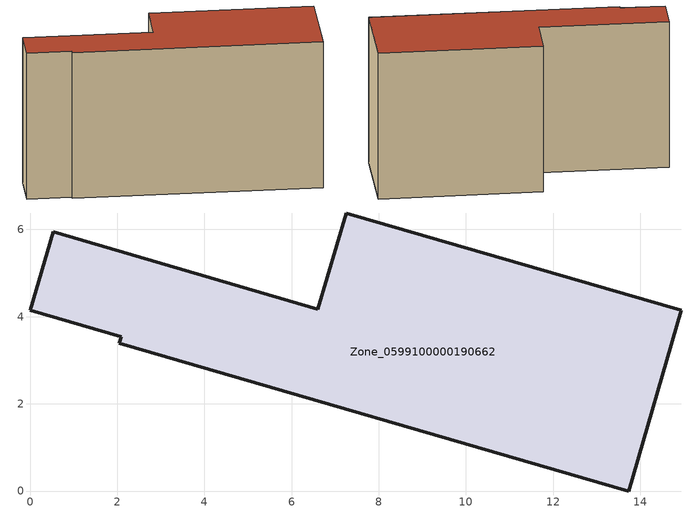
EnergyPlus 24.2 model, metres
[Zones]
Zone_0599100000190662
 floor ground (C_G): 6.6,4.17 7.25,6.38 14.94,4.15 13.73,0 2.05,3.39 2.09,3.54 0,4.15 0.53,5.95 z0
 wall outside (C_F): 0.53,5.95 0,4.15 2.09,3.54 2.05,3.39 13.73,0 14.94,4.15 7.25,6.38 6.6,4.17 0.53,5.95 z0:7.67
 roof outside (C_R): 6.6,4.17 0.53,5.95 0,4.15 2.09,3.54 2.05,3.39 13.73,0 14.94,4.15 7.25,6.38 z7.67
[BUILDING]
Pand.0599100000190662: North Axis=0; Terrain=City; Loads Convergence Tolerance Value=0.04; Temperature Convergence Tolerance Value=0.4; Solar Distribution=FullExterior; Maximum Number of Warmup Days=25; Minimum Number of Warmup Days=1
[Site:Location]
Rotterdam.The.Hague.AP_ZH_NLD Design_Conditions: Latitude=51.96; Longitude=4.45; Time Zone=1; Elevation=-4.5
[SITE:GROUNDTEMPERATURE:BUILDINGSURFACE]
18, 18, 18, 18, 18, 18, 18, 18, 18, 18, 18, 18
[MATERIAL] Thermal Absorptance=0.9; Solar Absorptance=0.7; Visible Absorptance=0.7
Name | Roughness | Thickness | Conductivity | Density | Specific Heat
G.TI.1946 | MediumSmooth | 0.15 | 1 | 540 | 1210
F.TI.1946 | Rough | 0.3 | 0.857143 | 1920 | 840
R.TI.1946 | MediumRough | 0.2 | 0.1 | 1500 | 1000
[CONSTRUCTION]
C_G: G.TI.1946
C_F: F.TI.1946
C_R: R.TI.1946
[ZONE]
Zone_0599100000190662: Type=1; Multiplier=1; Ceiling Height=Autocalculate; Volume=Autocalculate; Floor Area=autocalculate; Part of Total Floor Area=Yes
[ZONEINFILTRATION:DESIGNFLOWRATE]
Infil_Zone_0599100000190662: Zone or ZoneList or Space or SpaceList=Zone_0599100000190662; Schedule=AlwaysOn; Design Flow Rate Calculation Method=Flow/Area; Flow Rate per Floor Area=0.003; Constant Term Coefficient=1; Temperature Term Coefficient=0; Velocity Term Coefficient=0; Velocity Squared Term Coefficient=0
[HVACTEMPLATE:ZONE:IDEALLOADSAIRSYSTEM]
Zone_0599100000190662: Maximum Heating Supply Air Temperature=50; Minimum Cooling Supply Air Temperature=13; Maximum Heating Supply Air Humidity Ratio=0.0156; Minimum Cooling Supply Air Humidity Ratio=0.0077; Heating Limit=NoLimit; Cooling Limit=NoLimit; Dehumidification Control Type=ConstantSensibleHeatRatio; Cooling Sensible Heat Ratio=0.7; Dehumidification Setpoint=60; Humidification Control Type=None; Humidification Setpoint=30; Outdoor Air Method=None; Outdoor Air Flow Rate per Person=0.00944; Outdoor Air Flow Rate per Zone Floor Area=0; Outdoor Air Flow Rate per Zone=0; Demand Controlled Ventilation Type=None; Outdoor Air Economizer Type=NoEconomizer; Heat Recovery Type=None; Sensible Heat Recovery Effectiveness=0.7; Latent Heat Recovery Effectiveness=0.65
[ZONECONTROL:THERMOSTAT]
ThermostatControl_Zone_0599100000190662: Zone or ZoneList=Zone_0599100000190662; Control Type Schedule=DualSetpointControlType; Control 1=Thermostat_Zone_0599100000190662; Temperature Difference Between Cutout And Setpoint=0
[THERMOSTATSETPOINT:DUALSETPOINT]
Thermostat_Zone_0599100000190662: Heating Setpoint Temperature Schedule=HeatingSetpoint_Zone_0599100000190662; Cooling Setpoint Temperature Schedule=CoolingSetpoint_Zone_0599100000190662
[SCHEDULE:COMPACT]
HeatingSetpoint_Zone_0599100000190662: Through: 12/31, For: AllDays, Until: 24:00, 21
CoolingSetpoint_Zone_0599100000190662: Through: 12/31, For: AllDays, Until: 24:00, 24
DualSetpointControlType: Through: 12/31, For: AllDays, Until: 24:00, 4
AlwaysOn: Through: 12/31, For: AllDays, Until: 24:00, 1
